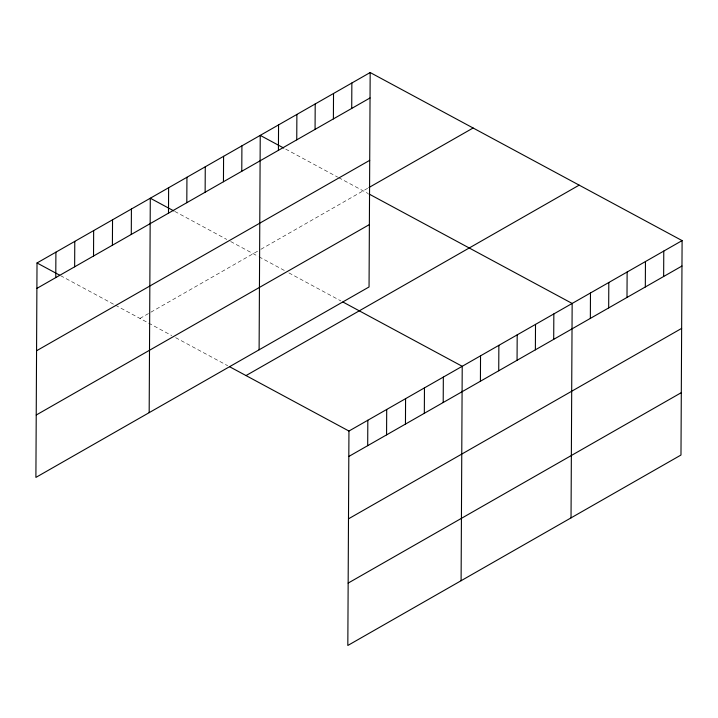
<?xml version="1.0" encoding="UTF-8"?>
<svg xmlns="http://www.w3.org/2000/svg" width="718" height="718" viewBox="0 0 718 718"><rect width="100%" height="100%" fill="white"/><g stroke="black" fill="none" stroke-linecap="round" stroke-linejoin="round"><path stroke-width="0.54" stroke-dasharray="3.59 2.69" d="M139.956 318.433L259.979 249.828M260.948 249.272L367.993 188.089M285.719 149.111L337.684 177.113M338.663 177.633L367.993 193.438M174.806 211.433L226.762 239.426M230.684 241.535L258.049 256.281M259.019 256.802L285.046 270.83M288.905 272.903L340.969 300.959M60.554 275.649L114.467 304.701M115.445 305.231L147.675 322.588M148.635 323.109L171.773 335.575M175.632 337.657L227.696 365.704"/><path stroke-width="1.08" d="M370.174 72.536L37.022 262.967L35.9 477.398L369.052 286.958L370.174 72.536L682.1 240.602L680.978 455.032L347.826 645.464L348.948 431.042L682.1 240.602M55.771 277.597L55.905 252.18M74.645 266.809L74.78 241.392M93.528 256.021L93.654 230.595M112.403 245.224L112.538 219.807M131.286 234.436L131.412 209.019M149.173 412.644L150.295 198.222L173.819 210.904M168.488 213.165L168.622 187.748M186.806 202.691L186.94 177.274M205.133 192.218L205.267 166.8M223.451 181.744L223.585 156.327M241.778 171.27L241.912 145.853M259.108 349.801L260.239 135.379L283.763 148.061M278.422 150.322L278.557 124.905M296.749 139.848L296.884 114.431M315.067 129.375L315.202 103.957M333.394 118.901L333.529 93.484M351.721 108.427L351.856 83.01M367.697 445.672L367.822 420.245M386.571 434.875L386.706 409.457M405.455 424.087L405.58 398.669M424.329 413.299L424.464 387.873M443.203 402.502L443.338 377.085M461.1 580.718L462.221 366.297L342.89 302M480.414 381.24L480.539 355.823M498.732 370.766L498.866 345.349M517.059 360.292L517.193 334.875M535.377 349.819L535.511 324.392M553.704 339.345L553.838 313.919M571.034 517.875L572.156 303.445L368.953 193.959M590.349 318.397L590.483 292.971M608.676 307.923L608.81 282.497M626.994 297.449L627.128 272.023M645.32 286.976L645.455 261.549M663.647 276.502L663.773 251.076M36.887 288.394L370.039 97.953M36.564 350.761L369.716 160.329M368.953 187.533L473.108 128.001M36.223 415.022L369.375 224.59M246.014 375.577L579.166 185.145M348.813 456.46L681.965 266.028M348.49 518.836L681.642 328.395M348.149 583.097L681.301 392.656M37.022 262.967L59.567 275.12M229.625 366.745L348.948 431.042"/></g></svg>
